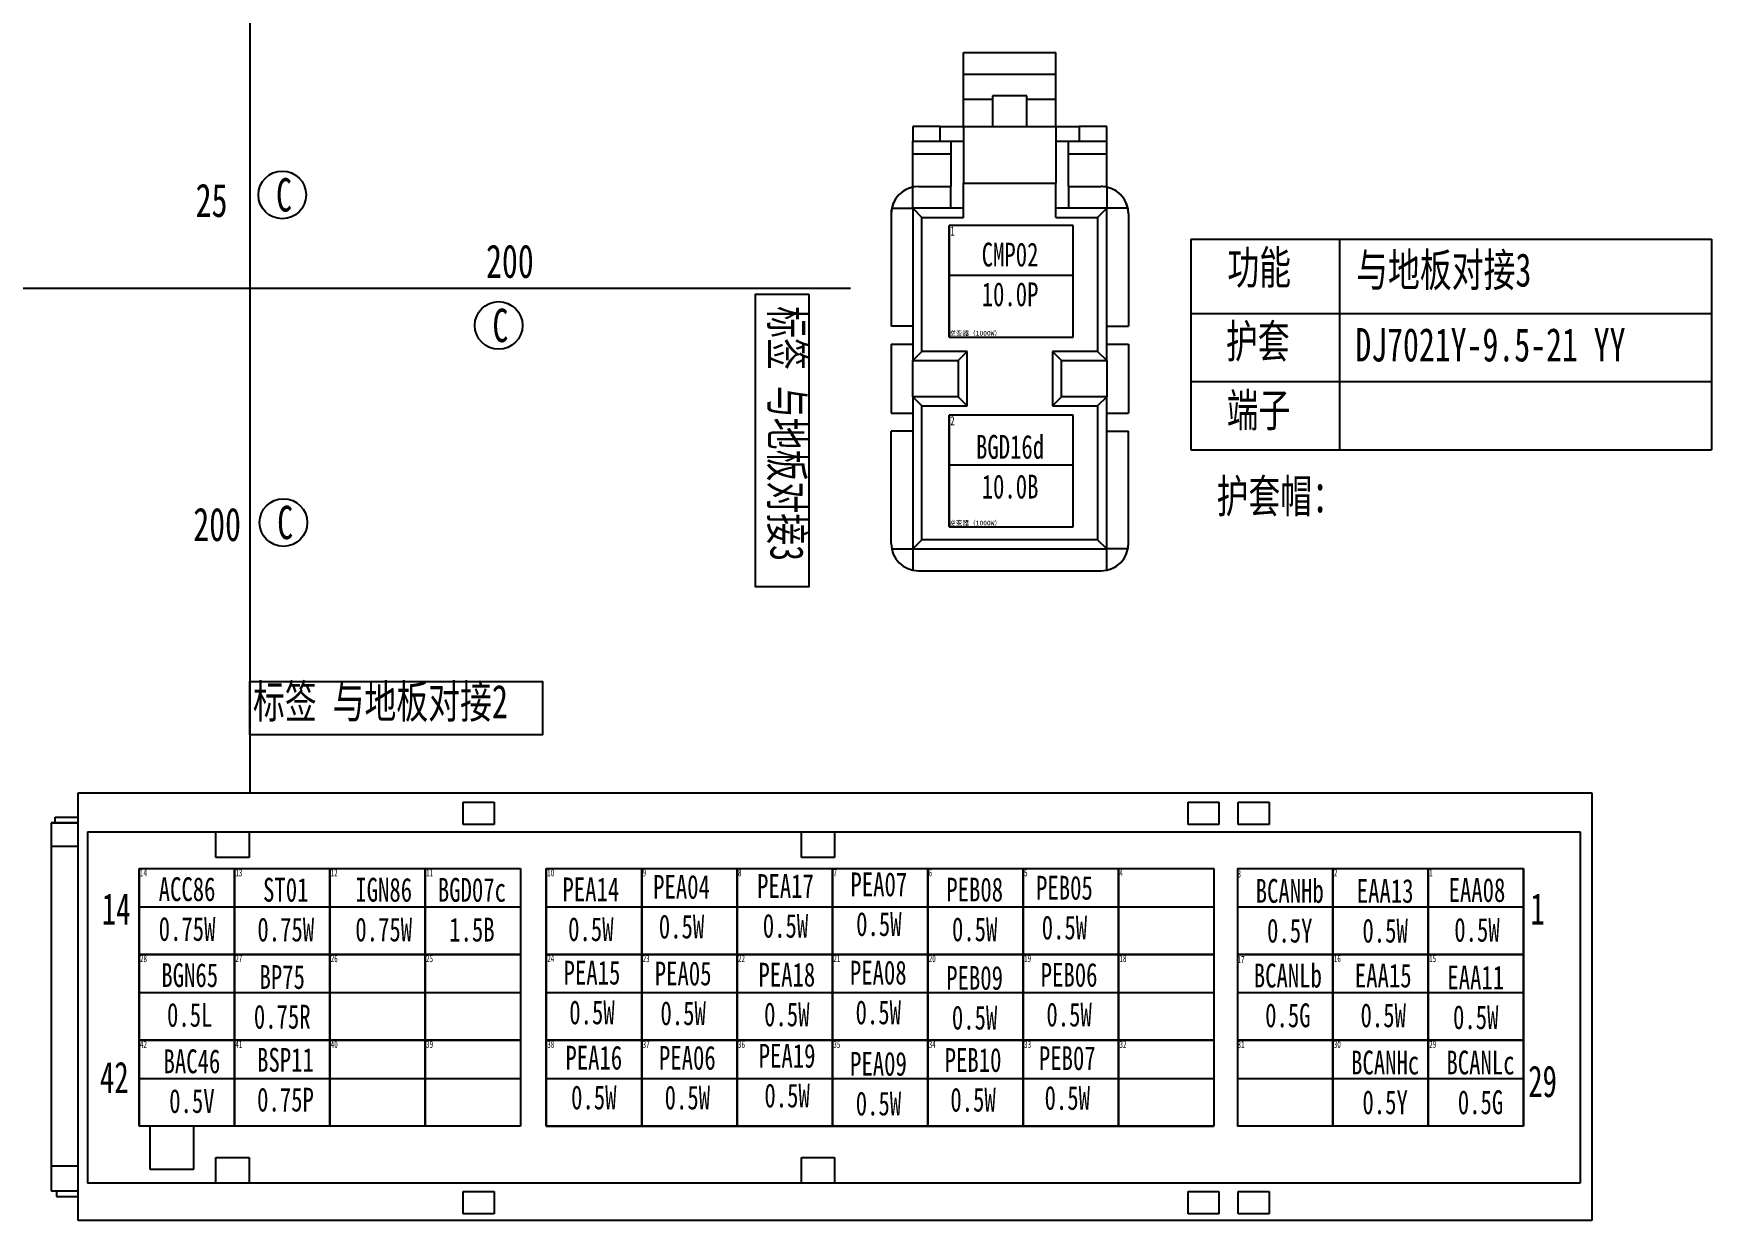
# Model space of a CAD drawing. Header units: millimetres. Extents: x 1543 to 5748, y 1576 to 2417.
# Drawn here: x 4026.6 to 4202.5, y 1726.2 to 1850.7 of the extents above; entities that cross this region are included whole.
import ezdxf

# ---------------------------------------------------------------- set-up
doc = ezdxf.new("R2010")
doc.units = ezdxf.units.MM
doc.layers.get('0').update_dxf_attribs({"lineweight": 25})
doc.layers.add('11文本层', color=255, linetype='Continuous')
doc.layers.add('孔位', color=2, linetype='Continuous')
doc.layers.add('1轮廓实线层', color=7, linetype='Continuous', lineweight=50)
doc.layers.add('_0', color=7, linetype='Continuous', lineweight=25)
doc.styles.add('HZ', font='SimSun.ttf', dxfattribs={"width": 0.67, "height": 4})
doc.styles.get("Standard").update_dxf_attribs({"font": ''})
doc.styles.add('T仿宋_GB2312', font='', dxfattribs={"width": 0.6})
doc.styles.add('仿宋体', font='', dxfattribs={"width": 0.7, "height": 3.5})
doc.styles.add('仿宋体GB2312', font='', dxfattribs={"width": 0.7})
doc.styles.add('标准', font='fangsong.ttf', dxfattribs={"width": 0.7, "height": 3.5})
doc.styles.get('Standard').set_extended_font_data('SimSun')
doc.styles.get('T仿宋_GB2312').set_extended_font_data('宋体')
doc.styles.get('仿宋体').set_extended_font_data('SimSun')
doc.styles.get('仿宋体GB2312').set_extended_font_data('SimSun')

msp = doc.modelspace()

# ---------------------------------------------------------------- linework, layer by layer
at = {"lineweight": -3}
for p, q in [((4124.12, 1846.47), (4124.12, 1848.75)), ((4124.12, 1848.75), (4130.03, 1848.75)), ((4124.12, 1846.47), (4124.12, 1848.75)), ((4124.12, 1848.75), (4130.03, 1848.75)), ((4127.45, 1848.75), (4133.8, 1848.75)), ((4127.45, 1848.75), (4133.8, 1848.75)), ((4133.8, 1846.47), (4133.8, 1848.75)), ((4133.8, 1846.47), (4133.8, 1848.75)), ((4124.12, 1843.85), (4124.12, 1846.47)), ((4124.12, 1846.47), (4130.03, 1846.47)), ((4124.12, 1843.85), (4124.12, 1846.47)), ((4124.12, 1846.47), (4130.03, 1846.47)), ((4127.45, 1846.47), (4133.8, 1846.47)), ((4127.45, 1846.47), (4133.8, 1846.47)), ((4133.8, 1843.85), (4133.8, 1846.47)), ((4133.8, 1843.85), (4133.8, 1846.47)), ((4127.16, 1844.19), (4127.16, 1843.85)), ((4130.03, 1844.19), (4127.16, 1844.19)), ((4127.16, 1844.19), (4127.16, 1840.96)), ((4127.16, 1844.19), (4127.16, 1843.85)), ((4130.03, 1844.19), (4127.16, 1844.19)), ((4127.16, 1844.19), (4127.16, 1840.96)), ((4130.75, 1844.19), (4127.45, 1844.19)), ((4130.75, 1844.19), (4127.45, 1844.19)), ((4130.75, 1840.96), (4130.75, 1844.19)), ((4130.75, 1840.96), (4130.75, 1844.19)), ((4124.12, 1840.96), (4124.12, 1843.85)), ((4124.12, 1843.85), (4127.16, 1843.85)), ((4124.12, 1840.96), (4124.12, 1843.85)), ((4124.12, 1843.85), (4127.16, 1843.85)), ((4130.75, 1843.85), (4133.8, 1843.85)), ((4130.75, 1843.85), (4133.8, 1843.85)), ((4133.8, 1840.96), (4133.8, 1843.85)), ((4133.8, 1840.96), (4133.8, 1843.85)), ((4121.66, 1840.96), (4118.8, 1840.96)), ((4118.8, 1840.96), (4118.8, 1839.44)), ((4118.8, 1840.96), (4118.8, 1839.44)), ((4121.66, 1840.96), (4118.8, 1840.96)), ((4121.66, 1840.96), (4124.12, 1840.96)), ((4121.66, 1839.44), (4121.66, 1840.96)), ((4121.66, 1840.96), (4124.12, 1840.96)), ((4121.66, 1839.44), (4121.66, 1840.96)), ((4124.12, 1840.96), (4124.12, 1835.05)), ((4124.12, 1840.96), (4130.03, 1840.96)), ((4124.12, 1840.96), (4124.12, 1835.05)), ((4124.12, 1840.96), (4130.03, 1840.96)), ((4127.45, 1840.96), (4133.8, 1840.96)), ((4127.45, 1840.96), (4133.8, 1840.96)), ((4133.8, 1840.96), (4133.8, 1835.05)), ((4133.8, 1840.96), (4136.25, 1840.96)), ((4133.8, 1840.96), (4133.8, 1835.05)), ((4133.8, 1840.96), (4136.25, 1840.96)), ((4136.25, 1840.96), (4136.25, 1839.44)), ((4139.12, 1840.96), (4136.25, 1840.96)), ((4136.25, 1840.96), (4136.25, 1839.44)), ((4139.12, 1840.96), (4136.25, 1840.96)), ((4139.12, 1839.44), (4139.12, 1840.96)), ((4139.12, 1839.44), (4139.12, 1840.96)), ((4118.8, 1839.44), (4121.66, 1839.44)), ((4118.8, 1838.1), (4118.8, 1839.44)), ((4118.8, 1838.1), (4118.8, 1839.44)), ((4118.8, 1839.44), (4121.66, 1839.44)), ((4121.66, 1839.44), (4124.12, 1839.44)), ((4121.66, 1839.44), (4124.12, 1839.44)), ((4122.79, 1839.44), (4122.79, 1838.1)), ((4122.79, 1839.44), (4122.79, 1838.1)), ((4133.8, 1839.44), (4136.25, 1839.44)), ((4133.8, 1839.44), (4136.25, 1839.44)), ((4135.13, 1838.1), (4135.13, 1839.44)), ((4135.13, 1838.1), (4135.13, 1839.44)), ((4136.25, 1839.44), (4139.12, 1839.44)), ((4136.25, 1839.44), (4139.12, 1839.44)), ((4139.12, 1838.1), (4139.12, 1839.44)), ((4139.12, 1838.1), (4139.12, 1839.44)), ((4118.8, 1838.1), (4122.79, 1838.1)), ((4118.8, 1834.63), (4118.8, 1838.1)), ((4118.8, 1834.63), (4118.8, 1838.1)), ((4118.8, 1838.1), (4122.79, 1838.1)), ((4122.79, 1838.1), (4122.79, 1834.68)), ((4122.79, 1838.1), (4122.79, 1834.68)), ((4135.13, 1834.68), (4135.13, 1838.1)), ((4135.13, 1838.1), (4139.12, 1838.1)), ((4135.13, 1834.68), (4135.13, 1838.1)), ((4135.13, 1838.1), (4139.12, 1838.1)), ((4139.12, 1834.63), (4139.12, 1838.1)), ((4139.12, 1834.63), (4139.12, 1838.1)), ((4118.8, 1832.4), (4118.8, 1834.63)), ((4118.8, 1832.4), (4118.8, 1834.63)), ((4119.37, 1834.68), (4122.79, 1834.68)), ((4119.37, 1834.68), (4122.79, 1834.68)), ((4122.79, 1832.4), (4122.79, 1834.68)), ((4122.79, 1832.4), (4122.79, 1834.68)), ((4124.12, 1831.45), (4124.12, 1835.05)), ((4124.12, 1835.05), (4130.03, 1835.05)), ((4124.12, 1831.45), (4124.12, 1835.05)), ((4124.12, 1835.05), (4130.03, 1835.05)), ((4127.45, 1835.05), (4133.8, 1835.05)), ((4127.45, 1835.05), (4133.8, 1835.05)), ((4133.8, 1831.45), (4133.8, 1835.05)), ((4133.8, 1831.45), (4133.8, 1835.05)), ((4135.13, 1834.68), (4138.55, 1834.68)), ((4135.13, 1834.68), (4135.13, 1832.4)), ((4135.13, 1834.68), (4138.55, 1834.68)), ((4135.13, 1834.68), (4135.13, 1832.4)), ((4139.12, 1834.63), (4139.12, 1832.4)), ((4139.12, 1834.63), (4139.12, 1832.4)), ((4116.51, 1831.83), (4116.51, 1820.05)), ((4116.51, 1831.83), (4116.51, 1820.05)), ((4116.57, 1832.4), (4118.79, 1832.4)), ((4116.57, 1832.4), (4118.79, 1832.4)), ((4124.12, 1832.4), (4118.8, 1832.4)), ((4118.8, 1832.4), (4118.8, 1816.44)), ((4118.8, 1832.4), (4119.75, 1831.45)), ((4124.12, 1832.4), (4118.8, 1832.4)), ((4118.8, 1832.4), (4118.8, 1816.44)), ((4118.8, 1832.4), (4119.75, 1831.45)), ((4139.12, 1832.4), (4133.8, 1832.4)), ((4139.12, 1832.4), (4133.8, 1832.4)), ((4139.12, 1832.4), (4138.17, 1831.45)), ((4139.12, 1832.4), (4138.17, 1831.45)), ((4139.12, 1816.44), (4139.12, 1832.4)), ((4141.34, 1832.4), (4139.12, 1832.4)), ((4139.12, 1816.44), (4139.12, 1832.4)), ((4141.34, 1832.4), (4139.12, 1832.4)), ((4141.4, 1831.83), (4141.4, 1820.05)), ((4141.4, 1831.83), (4141.4, 1820.05)), ((4119.75, 1831.45), (4124.12, 1831.45)), ((4119.75, 1817.39), (4119.75, 1831.45)), ((4119.75, 1831.45), (4124.12, 1831.45)), ((4119.75, 1817.39), (4119.75, 1831.45)), ((4133.8, 1831.45), (4138.17, 1831.45)), ((4133.8, 1831.45), (4138.17, 1831.45)), ((4138.17, 1831.45), (4138.17, 1817.39)), ((4138.17, 1831.45), (4138.17, 1817.39)), ((4118.8, 1820.05), (4116.51, 1820.05)), ((4118.8, 1820.05), (4116.51, 1820.05)), ((4139.12, 1820.05), (4141.4, 1820.05)), ((4139.12, 1820.05), (4141.4, 1820.05)), ((4116.51, 1818.15), (4118.8, 1818.15)), ((4116.51, 1818.15), (4116.51, 1810.92)), ((4116.51, 1818.15), (4118.8, 1818.15)), ((4116.51, 1818.15), (4116.51, 1810.92)), ((4139.12, 1818.15), (4141.4, 1818.15)), ((4139.12, 1818.15), (4141.4, 1818.15)), ((4141.4, 1818.15), (4141.4, 1810.92)), ((4141.4, 1818.15), (4141.4, 1810.92)), ((4118.8, 1816.44), (4119.75, 1817.39)), ((4118.8, 1816.44), (4119.75, 1817.39)), ((4118.8, 1812.63), (4118.8, 1816.44)), ((4118.8, 1816.44), (4123.55, 1816.44)), ((4118.8, 1812.63), (4118.8, 1816.44)), ((4118.8, 1816.44), (4123.55, 1816.44)), ((4124.5, 1817.39), (4119.75, 1817.39)), ((4124.5, 1817.39), (4119.75, 1817.39)), ((4123.55, 1816.44), (4124.5, 1817.39)), ((4123.55, 1816.44), (4124.5, 1817.39)), ((4123.55, 1816.44), (4123.55, 1812.63)), ((4123.55, 1816.44), (4123.55, 1812.63)), ((4124.5, 1811.68), (4124.5, 1817.39)), ((4124.5, 1811.68), (4124.5, 1817.39)), ((4133.42, 1817.39), (4133.42, 1811.68)), ((4138.17, 1817.39), (4133.42, 1817.39)), ((4134.37, 1816.44), (4133.42, 1817.39)), ((4133.42, 1817.39), (4133.42, 1811.68)), ((4138.17, 1817.39), (4133.42, 1817.39)), ((4134.37, 1816.44), (4133.42, 1817.39)), ((4134.37, 1816.44), (4139.12, 1816.44)), ((4134.37, 1812.63), (4134.37, 1816.44)), ((4134.37, 1816.44), (4139.12, 1816.44)), ((4134.37, 1812.63), (4134.37, 1816.44)), ((4139.12, 1816.44), (4138.17, 1817.39)), ((4139.12, 1816.44), (4138.17, 1817.39)), ((4139.12, 1816.44), (4139.12, 1812.63)), ((4139.12, 1816.44), (4139.12, 1812.63)), ((4118.8, 1812.63), (4118.8, 1796.67)), ((4118.8, 1812.63), (4119.75, 1811.68)), ((4123.55, 1812.63), (4118.8, 1812.63)), ((4118.8, 1812.63), (4118.8, 1796.67)), ((4118.8, 1812.63), (4119.75, 1811.68)), ((4123.55, 1812.63), (4118.8, 1812.63)), ((4123.55, 1812.63), (4124.5, 1811.68)), ((4123.55, 1812.63), (4124.5, 1811.68)), ((4134.37, 1812.63), (4133.42, 1811.68)), ((4134.37, 1812.63), (4133.42, 1811.68)), ((4139.12, 1812.63), (4134.37, 1812.63)), ((4139.12, 1812.63), (4134.37, 1812.63)), ((4139.12, 1812.63), (4138.17, 1811.68)), ((4139.12, 1812.63), (4138.17, 1811.68)), ((4139.12, 1796.67), (4139.12, 1812.63)), ((4139.12, 1796.67), (4139.12, 1812.63)), ((4116.51, 1810.92), (4118.8, 1810.92)), ((4116.51, 1810.92), (4118.8, 1810.92)), ((4119.75, 1797.62), (4119.75, 1811.68)), ((4119.75, 1811.68), (4124.5, 1811.68)), ((4119.75, 1797.62), (4119.75, 1811.68)), ((4119.75, 1811.68), (4124.5, 1811.68)), ((4133.42, 1811.68), (4138.17, 1811.68)), ((4133.42, 1811.68), (4138.17, 1811.68)), ((4138.17, 1811.68), (4138.17, 1797.62)), ((4138.17, 1811.68), (4138.17, 1797.62)), ((4139.12, 1810.92), (4141.4, 1810.92)), ((4139.12, 1810.92), (4141.4, 1810.92)), ((4118.8, 1809.02), (4116.51, 1809.02)), ((4116.51, 1797.24), (4116.51, 1809.02)), ((4118.8, 1809.02), (4116.51, 1809.02)), ((4116.51, 1797.24), (4116.51, 1809.02)), ((4139.12, 1809.02), (4141.4, 1809.02)), ((4139.12, 1809.02), (4141.4, 1809.02)), ((4141.4, 1797.24), (4141.4, 1809.02)), ((4141.4, 1797.24), (4141.4, 1809.02)), ((4116.57, 1796.67), (4118.79, 1796.67)), ((4116.57, 1796.67), (4118.79, 1796.67)), ((4118.8, 1796.67), (4119.75, 1797.62)), ((4118.8, 1796.67), (4119.75, 1797.62)), ((4118.8, 1796.67), (4130.03, 1796.67)), ((4118.8, 1796.67), (4118.8, 1794.44)), ((4118.8, 1796.67), (4130.03, 1796.67)), ((4118.8, 1796.67), (4118.8, 1794.44)), ((4130.03, 1797.62), (4119.75, 1797.62)), ((4130.03, 1797.62), (4119.75, 1797.62)), ((4138.17, 1797.62), (4127.45, 1797.62)), ((4138.17, 1797.62), (4127.45, 1797.62)), ((4127.45, 1796.67), (4139.12, 1796.67)), ((4127.45, 1796.67), (4139.12, 1796.67)), ((4139.12, 1796.67), (4138.17, 1797.62)), ((4139.12, 1796.67), (4138.17, 1797.62)), ((4141.34, 1796.67), (4139.12, 1796.67)), ((4139.12, 1794.44), (4139.12, 1796.67)), ((4141.34, 1796.67), (4139.12, 1796.67)), ((4139.12, 1794.44), (4139.12, 1796.67)), ((4119.37, 1794.39), (4130.03, 1794.39)), ((4119.37, 1794.39), (4130.03, 1794.39)), ((4127.45, 1794.39), (4138.55, 1794.39)), ((4127.45, 1794.39), (4138.55, 1794.39)), ((4071.65, 1767.78), (4071.65, 1770.13)), ((4071.65, 1770.13), (4074.9, 1770.13)), ((4074.9, 1770.13), (4074.9, 1767.78)), ((4147.65, 1767.78), (4147.65, 1770.13)), ((4147.65, 1770.13), (4150.89, 1770.13)), ((4150.89, 1770.13), (4150.89, 1767.78)), ((4152.89, 1767.78), (4152.89, 1770.13)), ((4152.89, 1770.13), (4156.14, 1770.13)), ((4156.14, 1770.13), (4156.14, 1767.78)), ((4028.86, 1768.53), (4031.28, 1768.53)), ((4028.86, 1767.95), (4028.86, 1768.53)), ((4028.45, 1767.95), (4028.45, 1729.35)), ((4028.45, 1767.95), (4031.28, 1767.95)), ((4031.28, 1767.95), (4028.45, 1767.95)), ((4045.71, 1764.3), (4045.71, 1766.99)), ((4049.2, 1766.99), (4049.2, 1764.3)), ((4074.9, 1767.78), (4071.65, 1767.78)), ((4093.24, 1766.99), (4096.73, 1766.99)), ((4107.1, 1764.3), (4107.1, 1766.99)), ((4110.59, 1766.99), (4110.59, 1764.3)), ((4150.89, 1767.78), (4147.65, 1767.78)), ((4156.14, 1767.78), (4152.89, 1767.78)), ((4176.58, 1766.99), (4180.07, 1766.99)), ((4028.45, 1765.49), (4031.28, 1765.49)), ((4049.2, 1764.3), (4045.71, 1764.3)), ((4110.59, 1764.3), (4107.1, 1764.3)), ((4028.45, 1731.97), (4031.28, 1731.97)), ((4045.71, 1730.15), (4045.71, 1732.84)), ((4045.71, 1732.84), (4049.2, 1732.84)), ((4049.2, 1732.84), (4049.2, 1730.15)), ((4107.1, 1730.15), (4107.1, 1732.84)), ((4107.1, 1732.84), (4110.59, 1732.84)), ((4110.59, 1732.84), (4110.59, 1730.15)), ((4096.73, 1730.15), (4093.24, 1730.15)), ((4180.07, 1730.15), (4176.58, 1730.15)), ((4028.45, 1729.35), (4031.28, 1729.35)), ((4028.99, 1729.35), (4028.99, 1728.75)), ((4028.99, 1728.75), (4031.28, 1728.75)), ((4071.65, 1726.95), (4071.65, 1729.3)), ((4071.65, 1729.3), (4074.9, 1729.3)), ((4074.9, 1729.3), (4074.9, 1726.95)), ((4147.65, 1726.95), (4147.65, 1729.3)), ((4147.65, 1729.3), (4150.89, 1729.3)), ((4150.89, 1729.3), (4150.89, 1726.95)), ((4152.89, 1726.95), (4152.89, 1729.3)), ((4152.89, 1729.3), (4156.14, 1729.3)), ((4156.14, 1729.3), (4156.14, 1726.95)), ((4074.9, 1726.95), (4071.65, 1726.95)), ((4150.89, 1726.95), (4147.65, 1726.95)), ((4156.14, 1726.95), (4152.89, 1726.95))]:
    msp.add_line(p, q, dxfattribs=at)
for p, q in [((4135.59, 1830.6), (4122.59, 1830.6)), ((4122.59, 1830.6), (4122.59, 1825.4)), ((4122.59, 1825.4), (4122.59, 1830.6)), ((4135.59, 1825.4), (4135.59, 1830.6)), ((4122.59, 1825.4), (4135.59, 1825.4)), ((4122.59, 1825.4), (4122.59, 1818.9)), ((4122.59, 1818.9), (4122.59, 1825.4)), ((4135.59, 1818.9), (4135.59, 1825.4)), ((4122.59, 1818.9), (4135.59, 1818.9)), ((4135.59, 1810.69), (4122.59, 1810.69)), ((4122.59, 1810.69), (4122.59, 1805.49)), ((4122.59, 1805.49), (4122.59, 1810.69)), ((4135.59, 1805.49), (4135.59, 1810.69)), ((4122.59, 1805.49), (4135.59, 1805.49)), ((4122.59, 1805.49), (4122.59, 1798.99)), ((4122.59, 1798.99), (4122.59, 1805.49)), ((4135.59, 1798.99), (4135.59, 1805.49)), ((4122.59, 1798.99), (4135.59, 1798.99)), ((4031.28, 1726.25), (4031.28, 1771.11)), ((4031.28, 1771.11), (4190, 1771.11)), ((4190, 1771.11), (4190, 1726.25)), ((4032.25, 1766.99), (4032.25, 1730.15)), ((4032.25, 1766.99), (4188.77, 1766.99)), ((4188.77, 1766.99), (4188.77, 1730.15)), ((4037.65, 1754.15), (4037.65, 1763.15)), ((4037.65, 1763.15), (4037.65, 1754.15)), ((4037.65, 1763.15), (4047.65, 1763.15)), ((4037.65, 1763.15), (4037.65, 1754.15)), ((4037.65, 1763.15), (4037.65, 1754.15)), ((4047.65, 1763.15), (4047.65, 1754.15)), ((4047.65, 1763.15), (4047.65, 1754.15)), ((4047.65, 1763.15), (4047.65, 1754.15)), ((4047.65, 1763.15), (4047.65, 1754.15)), ((4047.65, 1763.15), (4057.65, 1763.15)), ((4047.65, 1763.15), (4047.65, 1754.15)), ((4047.65, 1754.15), (4047.65, 1763.15)), ((4057.65, 1763.15), (4057.65, 1754.15)), ((4057.65, 1763.15), (4057.65, 1754.15)), ((4057.65, 1763.15), (4057.65, 1754.15)), ((4057.65, 1763.15), (4057.65, 1754.15)), ((4057.65, 1763.15), (4067.65, 1763.15)), ((4057.65, 1763.15), (4057.65, 1754.15)), ((4057.65, 1754.15), (4057.65, 1763.15)), ((4067.65, 1763.15), (4067.65, 1754.15)), ((4067.65, 1763.15), (4067.65, 1754.15)), ((4067.65, 1763.15), (4067.65, 1754.15)), ((4067.65, 1763.15), (4067.65, 1754.15)), ((4067.65, 1763.15), (4077.65, 1763.15)), ((4067.65, 1763.15), (4067.65, 1754.15)), ((4067.65, 1754.15), (4067.65, 1763.15)), ((4077.65, 1763.15), (4077.65, 1754.15)), ((4077.65, 1763.15), (4077.65, 1754.15)), ((4080.36, 1754.15), (4080.36, 1763.15)), ((4080.36, 1763.15), (4080.36, 1754.15)), ((4080.36, 1763.15), (4090.36, 1763.15)), ((4080.36, 1763.15), (4080.36, 1754.15)), ((4080.36, 1763.15), (4080.36, 1754.15)), ((4080.36, 1763.15), (4080.36, 1754.15)), ((4080.36, 1763.15), (4080.36, 1754.15)), ((4090.36, 1754.15), (4090.36, 1763.15)), ((4090.36, 1763.15), (4090.36, 1754.15)), ((4090.36, 1763.15), (4100.36, 1763.15)), ((4090.36, 1763.15), (4090.36, 1754.15)), ((4090.36, 1763.15), (4090.36, 1754.15)), ((4090.36, 1763.15), (4090.36, 1754.15)), ((4090.36, 1763.15), (4090.36, 1754.15)), ((4090.36, 1763.15), (4090.36, 1754.15)), ((4090.36, 1763.15), (4090.36, 1754.15)), ((4100.36, 1754.15), (4100.36, 1763.15)), ((4100.36, 1763.15), (4100.36, 1754.15)), ((4100.36, 1763.15), (4110.36, 1763.15)), ((4100.36, 1763.15), (4100.36, 1754.15)), ((4100.36, 1763.15), (4100.36, 1754.15)), ((4100.36, 1763.15), (4100.36, 1754.15)), ((4100.36, 1763.15), (4100.36, 1754.15)), ((4100.36, 1763.15), (4100.36, 1754.15)), ((4100.36, 1763.15), (4100.36, 1754.15)), ((4110.36, 1754.15), (4110.36, 1763.15)), ((4110.36, 1763.15), (4110.36, 1754.15)), ((4110.36, 1763.15), (4120.36, 1763.15)), ((4110.36, 1763.15), (4110.36, 1754.15)), ((4110.36, 1763.15), (4110.36, 1754.15)), ((4110.36, 1763.15), (4110.36, 1754.15)), ((4110.36, 1763.15), (4110.36, 1754.15)), ((4110.36, 1763.15), (4110.36, 1754.15)), ((4110.36, 1763.15), (4110.36, 1754.15)), ((4120.36, 1754.15), (4120.36, 1763.15)), ((4120.36, 1763.15), (4120.36, 1754.15)), ((4120.36, 1763.15), (4130.36, 1763.15)), ((4120.36, 1763.15), (4120.36, 1754.15)), ((4120.36, 1763.15), (4120.36, 1754.15)), ((4120.36, 1763.15), (4120.36, 1754.15)), ((4120.36, 1763.15), (4120.36, 1754.15)), ((4120.36, 1763.15), (4120.36, 1754.15)), ((4120.36, 1763.15), (4120.36, 1754.15)), ((4130.36, 1754.15), (4130.36, 1763.15)), ((4130.36, 1763.15), (4130.36, 1754.15)), ((4130.36, 1763.15), (4140.36, 1763.15)), ((4130.36, 1763.15), (4130.36, 1754.15)), ((4130.36, 1763.15), (4130.36, 1754.15)), ((4130.36, 1763.15), (4130.36, 1754.15)), ((4130.36, 1763.15), (4130.36, 1754.15)), ((4130.36, 1763.15), (4130.36, 1754.15)), ((4130.36, 1763.15), (4130.36, 1754.15)), ((4140.36, 1754.15), (4140.36, 1763.15)), ((4140.36, 1763.15), (4140.36, 1754.15)), ((4140.36, 1763.15), (4150.36, 1763.15)), ((4140.36, 1763.15), (4140.36, 1754.15)), ((4140.36, 1763.15), (4140.36, 1754.15)), ((4140.36, 1763.15), (4140.36, 1754.15)), ((4140.36, 1763.15), (4140.36, 1754.15)), ((4140.36, 1763.15), (4140.36, 1754.15)), ((4140.36, 1763.15), (4140.36, 1754.15)), ((4150.36, 1763.15), (4150.36, 1754.15)), ((4150.36, 1763.15), (4150.36, 1754.15)), ((4152.84, 1763.15), (4152.84, 1736.15)), ((4152.84, 1763.15), (4162.84, 1763.15)), ((4162.84, 1754.15), (4162.84, 1763.15)), ((4162.84, 1763.15), (4162.84, 1754.15)), ((4162.84, 1763.15), (4172.84, 1763.15)), ((4162.84, 1763.15), (4162.84, 1754.15)), ((4162.84, 1763.15), (4162.84, 1754.15)), ((4162.84, 1763.15), (4162.84, 1754.15)), ((4162.84, 1763.15), (4162.84, 1754.15)), ((4172.84, 1754.15), (4172.84, 1763.15)), ((4172.84, 1763.15), (4172.84, 1754.15)), ((4172.84, 1763.15), (4182.84, 1763.15)), ((4172.84, 1763.15), (4172.84, 1754.15)), ((4172.84, 1763.15), (4172.84, 1754.15)), ((4172.84, 1763.15), (4172.84, 1754.15)), ((4172.84, 1763.15), (4172.84, 1754.15)), ((4182.84, 1754.15), (4182.84, 1763.15)), ((4182.84, 1763.15), (4182.84, 1754.15)), ((4182.84, 1763.15), (4182.84, 1754.15)), ((4182.84, 1763.15), (4182.84, 1754.15)), ((4182.84, 1763.15), (4182.84, 1754.15)), ((4182.84, 1763.15), (4182.84, 1754.15)), ((4037.65, 1759.15), (4047.65, 1759.15)), ((4047.65, 1759.15), (4057.65, 1759.15)), ((4057.65, 1759.15), (4067.65, 1759.15)), ((4067.65, 1759.15), (4077.65, 1759.15)), ((4080.36, 1759.15), (4090.36, 1759.15)), ((4090.36, 1759.15), (4100.36, 1759.15)), ((4100.36, 1759.15), (4110.36, 1759.15)), ((4110.36, 1759.15), (4120.36, 1759.15)), ((4120.36, 1759.15), (4130.36, 1759.15)), ((4130.36, 1759.15), (4140.36, 1759.15)), ((4140.36, 1759.15), (4150.36, 1759.15)), ((4152.84, 1759.15), (4162.84, 1759.15)), ((4162.84, 1759.15), (4172.84, 1759.15)), ((4172.84, 1759.15), (4182.84, 1759.15)), ((4047.65, 1754.15), (4037.65, 1754.15)), ((4037.65, 1745.15), (4037.65, 1754.15)), ((4037.65, 1754.15), (4037.65, 1745.15)), ((4037.65, 1754.15), (4047.65, 1754.15)), ((4037.65, 1754.15), (4037.65, 1745.15)), ((4037.65, 1754.15), (4037.65, 1745.15)), ((4057.65, 1754.15), (4047.65, 1754.15)), ((4047.65, 1754.15), (4047.65, 1745.15)), ((4047.65, 1754.15), (4047.65, 1745.15)), ((4047.65, 1754.15), (4047.65, 1745.15)), ((4047.65, 1754.15), (4047.65, 1745.15)), ((4047.65, 1754.15), (4057.65, 1754.15)), ((4047.65, 1754.15), (4047.65, 1745.15)), ((4047.65, 1745.15), (4047.65, 1754.15)), ((4067.65, 1754.15), (4057.65, 1754.15)), ((4057.65, 1754.15), (4057.65, 1745.15)), ((4057.65, 1754.15), (4057.65, 1745.15)), ((4057.65, 1754.15), (4057.65, 1745.15)), ((4057.65, 1754.15), (4057.65, 1745.15)), ((4057.65, 1754.15), (4067.65, 1754.15)), ((4057.65, 1754.15), (4057.65, 1745.15)), ((4057.65, 1745.15), (4057.65, 1754.15)), ((4077.65, 1754.15), (4067.65, 1754.15)), ((4067.65, 1754.15), (4067.65, 1745.15)), ((4067.65, 1754.15), (4067.65, 1745.15)), ((4067.65, 1754.15), (4067.65, 1745.15)), ((4067.65, 1754.15), (4067.65, 1745.15)), ((4067.65, 1754.15), (4077.65, 1754.15)), ((4067.65, 1754.15), (4067.65, 1745.15)), ((4067.65, 1745.15), (4067.65, 1754.15)), ((4077.65, 1754.15), (4077.65, 1745.15)), ((4077.65, 1754.15), (4077.65, 1745.15)), ((4080.36, 1754.15), (4080.36, 1745.15)), ((4080.36, 1754.15), (4080.36, 1745.15)), ((4080.36, 1754.15), (4080.36, 1745.15)), ((4080.36, 1754.15), (4080.36, 1745.15)), ((4080.36, 1754.15), (4090.36, 1754.15)), ((4080.36, 1754.15), (4080.36, 1745.15)), ((4080.36, 1745.15), (4080.36, 1754.15)), ((4080.36, 1754.15), (4090.36, 1754.15)), ((4090.36, 1754.15), (4080.36, 1754.15)), ((4090.36, 1754.15), (4090.36, 1745.15)), ((4090.36, 1754.15), (4090.36, 1745.15)), ((4090.36, 1754.15), (4090.36, 1745.15)), ((4090.36, 1754.15), (4090.36, 1745.15)), ((4090.36, 1754.15), (4090.36, 1745.15)), ((4090.36, 1754.15), (4090.36, 1745.15)), ((4090.36, 1754.15), (4100.36, 1754.15)), ((4090.36, 1754.15), (4090.36, 1745.15)), ((4090.36, 1745.15), (4090.36, 1754.15)), ((4090.36, 1754.15), (4100.36, 1754.15)), ((4100.36, 1754.15), (4090.36, 1754.15)), ((4100.36, 1754.15), (4100.36, 1745.15)), ((4100.36, 1754.15), (4100.36, 1745.15)), ((4100.36, 1754.15), (4100.36, 1745.15)), ((4100.36, 1754.15), (4100.36, 1745.15)), ((4100.36, 1754.15), (4100.36, 1745.15)), ((4100.36, 1754.15), (4100.36, 1745.15)), ((4100.36, 1754.15), (4110.36, 1754.15)), ((4100.36, 1754.15), (4100.36, 1745.15)), ((4100.36, 1745.15), (4100.36, 1754.15)), ((4100.36, 1754.15), (4110.36, 1754.15)), ((4110.36, 1754.15), (4100.36, 1754.15)), ((4110.36, 1754.15), (4110.36, 1745.15)), ((4110.36, 1754.15), (4110.36, 1745.15)), ((4110.36, 1754.15), (4110.36, 1745.15)), ((4110.36, 1754.15), (4110.36, 1745.15)), ((4110.36, 1754.15), (4110.36, 1745.15)), ((4110.36, 1754.15), (4110.36, 1745.15)), ((4110.36, 1754.15), (4120.36, 1754.15)), ((4110.36, 1754.15), (4110.36, 1745.15)), ((4110.36, 1745.15), (4110.36, 1754.15)), ((4110.36, 1754.15), (4120.36, 1754.15)), ((4120.36, 1754.15), (4110.36, 1754.15)), ((4120.36, 1754.15), (4120.36, 1745.15)), ((4120.36, 1754.15), (4120.36, 1745.15)), ((4120.36, 1754.15), (4120.36, 1745.15)), ((4120.36, 1754.15), (4120.36, 1745.15)), ((4120.36, 1754.15), (4120.36, 1745.15)), ((4120.36, 1754.15), (4120.36, 1745.15)), ((4120.36, 1754.15), (4130.36, 1754.15)), ((4120.36, 1754.15), (4120.36, 1745.15)), ((4120.36, 1745.15), (4120.36, 1754.15)), ((4120.36, 1754.15), (4130.36, 1754.15)), ((4130.36, 1754.15), (4120.36, 1754.15)), ((4130.36, 1754.15), (4130.36, 1745.15)), ((4130.36, 1754.15), (4130.36, 1745.15)), ((4130.36, 1754.15), (4130.36, 1745.15)), ((4130.36, 1754.15), (4130.36, 1745.15)), ((4130.36, 1754.15), (4130.36, 1745.15)), ((4130.36, 1754.15), (4130.36, 1745.15)), ((4130.36, 1754.15), (4140.36, 1754.15)), ((4130.36, 1754.15), (4130.36, 1745.15)), ((4130.36, 1745.15), (4130.36, 1754.15)), ((4130.36, 1754.15), (4140.36, 1754.15)), ((4140.36, 1754.15), (4130.36, 1754.15)), ((4140.36, 1754.15), (4140.36, 1745.15)), ((4140.36, 1754.15), (4140.36, 1745.15)), ((4140.36, 1754.15), (4140.36, 1745.15)), ((4140.36, 1754.15), (4140.36, 1745.15)), ((4140.36, 1754.15), (4140.36, 1745.15)), ((4140.36, 1754.15), (4140.36, 1745.15)), ((4140.36, 1754.15), (4150.36, 1754.15)), ((4140.36, 1754.15), (4140.36, 1745.15)), ((4140.36, 1745.15), (4140.36, 1754.15)), ((4140.36, 1754.15), (4150.36, 1754.15)), ((4150.36, 1754.15), (4140.36, 1754.15)), ((4150.36, 1754.15), (4150.36, 1745.15)), ((4150.36, 1754.15), (4150.36, 1745.15)), ((4152.84, 1754.15), (4162.84, 1754.15)), ((4162.84, 1754.15), (4152.84, 1754.15)), ((4162.84, 1745.15), (4162.84, 1754.15)), ((4162.84, 1754.15), (4162.84, 1745.15)), ((4162.84, 1754.15), (4172.84, 1754.15)), ((4162.84, 1754.15), (4162.84, 1745.15)), ((4162.84, 1754.15), (4162.84, 1745.15)), ((4162.84, 1754.15), (4162.84, 1745.15)), ((4162.84, 1754.15), (4162.84, 1745.15)), ((4172.84, 1754.15), (4162.84, 1754.15)), ((4172.84, 1745.15), (4172.84, 1754.15)), ((4172.84, 1754.15), (4172.84, 1745.15)), ((4172.84, 1754.15), (4182.84, 1754.15)), ((4172.84, 1754.15), (4172.84, 1745.15)), ((4172.84, 1754.15), (4172.84, 1745.15)), ((4172.84, 1754.15), (4172.84, 1745.15)), ((4172.84, 1754.15), (4172.84, 1745.15)), ((4182.84, 1754.15), (4172.84, 1754.15)), ((4182.84, 1745.15), (4182.84, 1754.15)), ((4182.84, 1754.15), (4182.84, 1745.15)), ((4182.84, 1754.15), (4182.84, 1745.15)), ((4182.84, 1754.15), (4182.84, 1745.15)), ((4182.84, 1754.15), (4182.84, 1745.15)), ((4182.84, 1754.15), (4182.84, 1745.15)), ((4037.65, 1750.15), (4047.65, 1750.15)), ((4047.65, 1750.15), (4057.65, 1750.15)), ((4057.65, 1750.15), (4067.65, 1750.15)), ((4067.65, 1750.15), (4077.65, 1750.15)), ((4080.36, 1750.15), (4090.36, 1750.15)), ((4090.36, 1750.15), (4100.36, 1750.15)), ((4100.36, 1750.15), (4110.36, 1750.15)), ((4110.36, 1750.15), (4120.36, 1750.15)), ((4120.36, 1750.15), (4130.36, 1750.15)), ((4130.36, 1750.15), (4140.36, 1750.15)), ((4140.36, 1750.15), (4150.36, 1750.15)), ((4152.84, 1750.15), (4162.84, 1750.15)), ((4162.84, 1750.15), (4172.84, 1750.15)), ((4172.84, 1750.15), (4182.84, 1750.15)), ((4047.65, 1745.15), (4037.65, 1745.15)), ((4037.65, 1745.15), (4037.65, 1736.15)), ((4037.65, 1745.15), (4037.65, 1736.15)), ((4037.65, 1745.15), (4047.65, 1745.15)), ((4037.65, 1745.15), (4037.65, 1736.15)), ((4037.65, 1736.15), (4037.65, 1745.15)), ((4057.65, 1745.15), (4047.65, 1745.15)), ((4047.65, 1736.15), (4047.65, 1745.15)), ((4047.65, 1745.15), (4047.65, 1736.15)), ((4047.65, 1745.15), (4057.65, 1745.15)), ((4047.65, 1745.15), (4047.65, 1736.15)), ((4047.65, 1745.15), (4047.65, 1736.15)), ((4047.65, 1745.15), (4047.65, 1736.15)), ((4047.65, 1745.15), (4047.65, 1736.15)), ((4067.65, 1745.15), (4057.65, 1745.15)), ((4057.65, 1736.15), (4057.65, 1745.15)), ((4057.65, 1745.15), (4057.65, 1736.15)), ((4057.65, 1745.15), (4067.65, 1745.15)), ((4057.65, 1745.15), (4057.65, 1736.15)), ((4057.65, 1745.15), (4057.65, 1736.15)), ((4057.65, 1745.15), (4057.65, 1736.15)), ((4057.65, 1745.15), (4057.65, 1736.15)), ((4077.65, 1745.15), (4067.65, 1745.15)), ((4067.65, 1736.15), (4067.65, 1745.15)), ((4067.65, 1745.15), (4067.65, 1736.15)), ((4067.65, 1745.15), (4077.65, 1745.15)), ((4067.65, 1745.15), (4067.65, 1736.15)), ((4067.65, 1745.15), (4067.65, 1736.15)), ((4067.65, 1745.15), (4067.65, 1736.15)), ((4067.65, 1745.15), (4067.65, 1736.15)), ((4077.65, 1745.15), (4077.65, 1736.15)), ((4077.65, 1745.15), (4077.65, 1736.15)), ((4080.36, 1745.15), (4080.36, 1736.15)), ((4080.36, 1745.15), (4080.36, 1736.15)), ((4080.36, 1745.15), (4080.36, 1736.15)), ((4080.36, 1745.15), (4080.36, 1736.15)), ((4080.36, 1745.15), (4090.36, 1745.15)), ((4080.36, 1745.15), (4080.36, 1736.15)), ((4080.36, 1736.15), (4080.36, 1745.15)), ((4090.36, 1745.15), (4080.36, 1745.15)), ((4080.36, 1745.15), (4090.36, 1745.15)), ((4090.36, 1745.15), (4090.36, 1736.15)), ((4090.36, 1745.15), (4090.36, 1736.15)), ((4090.36, 1745.15), (4090.36, 1736.15)), ((4090.36, 1745.15), (4090.36, 1736.15)), ((4090.36, 1745.15), (4090.36, 1736.15)), ((4090.36, 1745.15), (4090.36, 1736.15)), ((4090.36, 1745.15), (4100.36, 1745.15)), ((4090.36, 1745.15), (4090.36, 1736.15)), ((4090.36, 1736.15), (4090.36, 1745.15)), ((4100.36, 1745.15), (4090.36, 1745.15)), ((4090.36, 1745.15), (4100.36, 1745.15)), ((4100.36, 1745.15), (4100.36, 1736.15)), ((4100.36, 1745.15), (4100.36, 1736.15)), ((4100.36, 1745.15), (4100.36, 1736.15)), ((4100.36, 1745.15), (4100.36, 1736.15)), ((4100.36, 1745.15), (4100.36, 1736.15)), ((4100.36, 1745.15), (4100.36, 1736.15)), ((4100.36, 1745.15), (4110.36, 1745.15)), ((4100.36, 1745.15), (4100.36, 1736.15)), ((4100.36, 1736.15), (4100.36, 1745.15)), ((4110.36, 1745.15), (4100.36, 1745.15)), ((4100.36, 1745.15), (4110.36, 1745.15)), ((4110.36, 1745.15), (4110.36, 1736.15)), ((4110.36, 1745.15), (4110.36, 1736.15)), ((4110.36, 1745.15), (4110.36, 1736.15)), ((4110.36, 1745.15), (4110.36, 1736.15)), ((4110.36, 1745.15), (4110.36, 1736.15)), ((4110.36, 1745.15), (4110.36, 1736.15)), ((4110.36, 1745.15), (4120.36, 1745.15)), ((4110.36, 1745.15), (4110.36, 1736.15)), ((4110.36, 1736.15), (4110.36, 1745.15)), ((4120.36, 1745.15), (4110.36, 1745.15)), ((4110.36, 1745.15), (4120.36, 1745.15)), ((4120.36, 1745.15), (4120.36, 1736.15)), ((4120.36, 1745.15), (4120.36, 1736.15)), ((4120.36, 1745.15), (4120.36, 1736.15)), ((4120.36, 1745.15), (4120.36, 1736.15)), ((4120.36, 1745.15), (4120.36, 1736.15)), ((4120.36, 1745.15), (4120.36, 1736.15)), ((4120.36, 1745.15), (4130.36, 1745.15)), ((4120.36, 1745.15), (4120.36, 1736.15)), ((4120.36, 1736.15), (4120.36, 1745.15)), ((4130.36, 1745.15), (4120.36, 1745.15)), ((4120.36, 1745.15), (4130.36, 1745.15)), ((4130.36, 1745.15), (4130.36, 1736.15)), ((4130.36, 1745.15), (4130.36, 1736.15)), ((4130.36, 1745.15), (4130.36, 1736.15)), ((4130.36, 1745.15), (4130.36, 1736.15)), ((4130.36, 1745.15), (4130.36, 1736.15)), ((4130.36, 1745.15), (4130.36, 1736.15)), ((4130.36, 1745.15), (4140.36, 1745.15)), ((4130.36, 1745.15), (4130.36, 1736.15)), ((4130.36, 1736.15), (4130.36, 1745.15)), ((4140.36, 1745.15), (4130.36, 1745.15)), ((4130.36, 1745.15), (4140.36, 1745.15)), ((4140.36, 1745.15), (4140.36, 1736.15)), ((4140.36, 1745.15), (4140.36, 1736.15)), ((4140.36, 1745.15), (4140.36, 1736.15)), ((4140.36, 1745.15), (4140.36, 1736.15)), ((4140.36, 1745.15), (4140.36, 1736.15)), ((4140.36, 1745.15), (4140.36, 1736.15)), ((4140.36, 1745.15), (4150.36, 1745.15)), ((4140.36, 1745.15), (4140.36, 1736.15)), ((4140.36, 1736.15), (4140.36, 1745.15)), ((4150.36, 1745.15), (4140.36, 1745.15)), ((4140.36, 1745.15), (4150.36, 1745.15)), ((4150.36, 1745.15), (4150.36, 1736.15)), ((4150.36, 1745.15), (4150.36, 1736.15)), ((4152.84, 1745.15), (4162.84, 1745.15)), ((4162.84, 1745.15), (4152.84, 1745.15)), ((4162.84, 1745.15), (4162.84, 1736.15)), ((4162.84, 1745.15), (4162.84, 1736.15)), ((4162.84, 1745.15), (4162.84, 1736.15)), ((4162.84, 1745.15), (4162.84, 1736.15)), ((4162.84, 1745.15), (4172.84, 1745.15)), ((4162.84, 1745.15), (4162.84, 1736.15)), ((4162.84, 1736.15), (4162.84, 1745.15)), ((4172.84, 1745.15), (4162.84, 1745.15)), ((4172.84, 1745.15), (4172.84, 1736.15)), ((4172.84, 1745.15), (4172.84, 1736.15)), ((4172.84, 1745.15), (4172.84, 1736.15)), ((4172.84, 1745.15), (4172.84, 1736.15)), ((4172.84, 1745.15), (4182.84, 1745.15)), ((4172.84, 1745.15), (4172.84, 1736.15)), ((4172.84, 1736.15), (4172.84, 1745.15)), ((4182.84, 1745.15), (4172.84, 1745.15)), ((4182.84, 1745.15), (4182.84, 1736.15)), ((4182.84, 1745.15), (4182.84, 1736.15)), ((4182.84, 1745.15), (4182.84, 1736.15)), ((4182.84, 1745.15), (4182.84, 1736.15)), ((4182.84, 1745.15), (4182.84, 1736.15)), ((4182.84, 1736.15), (4182.84, 1745.15)), ((4037.65, 1741.15), (4047.65, 1741.15)), ((4047.65, 1741.15), (4057.65, 1741.15)), ((4057.65, 1741.15), (4067.65, 1741.15)), ((4067.65, 1741.15), (4077.65, 1741.15)), ((4080.36, 1741.15), (4090.36, 1741.15)), ((4090.36, 1741.15), (4100.36, 1741.15)), ((4100.36, 1741.15), (4110.36, 1741.15)), ((4110.36, 1741.15), (4120.36, 1741.15)), ((4120.36, 1741.15), (4130.36, 1741.15)), ((4130.36, 1741.15), (4140.36, 1741.15)), ((4140.36, 1741.15), (4150.36, 1741.15)), ((4152.84, 1741.15), (4162.84, 1741.15)), ((4162.84, 1741.15), (4172.84, 1741.15)), ((4172.84, 1741.15), (4182.84, 1741.15)), ((4047.65, 1736.15), (4037.65, 1736.15)), ((4038.8, 1736.15), (4038.8, 1731.62)), ((4043.4, 1731.62), (4043.4, 1736.15)), ((4057.65, 1736.15), (4047.65, 1736.15)), ((4067.65, 1736.15), (4057.65, 1736.15)), ((4077.65, 1736.15), (4067.65, 1736.15)), ((4090.36, 1736.15), (4080.36, 1736.15)), ((4080.36, 1736.15), (4090.36, 1736.15)), ((4100.36, 1736.15), (4090.36, 1736.15)), ((4090.36, 1736.15), (4100.36, 1736.15)), ((4110.36, 1736.15), (4100.36, 1736.15)), ((4100.36, 1736.15), (4110.36, 1736.15)), ((4120.36, 1736.15), (4110.36, 1736.15)), ((4110.36, 1736.15), (4120.36, 1736.15)), ((4130.36, 1736.15), (4120.36, 1736.15)), ((4120.36, 1736.15), (4130.36, 1736.15)), ((4140.36, 1736.15), (4130.36, 1736.15)), ((4130.36, 1736.15), (4140.36, 1736.15)), ((4150.36, 1736.15), (4140.36, 1736.15)), ((4140.36, 1736.15), (4150.36, 1736.15)), ((4162.84, 1736.15), (4152.84, 1736.15)), ((4172.84, 1736.15), (4162.84, 1736.15)), ((4182.84, 1736.15), (4172.84, 1736.15)), ((4038.8, 1731.62), (4043.4, 1731.62)), ((4188.77, 1730.15), (4032.25, 1730.15)), ((4190, 1726.25), (4031.28, 1726.25))]:
    msp.add_line(p, q)
for centre, start, end in [((4119.37, 1831.83), 90, 179.9996), ((4119.37, 1831.83), 90, 168.4623), ((4138.55, 1831.83), 78.4628, 90), ((4138.55, 1831.83), 0, 89.9997), ((4138.55, 1831.83), 0, 78.4625), ((4119.37, 1831.83), 168.4628, 180), ((4119.37, 1797.24), 180, 269.9999), ((4119.37, 1797.24), 180, 269.9999), ((4138.55, 1797.24), 270, 359.9997), ((4138.55, 1797.24), 270, 348.4625), ((4138.55, 1797.24), 348.4628, 0)]:
    msp.add_arc(centre, 2.85, start, end, dxfattribs=at)
at = {"layer": '11文本层'}
for p, q in [((4147.93, 1829.17), (4147.93, 1821.37)), ((4147.93, 1829.17), (4163.53, 1829.17)), ((4163.53, 1829.17), (4163.53, 1807.07)), ((4163.53, 1829.17), (4202.53, 1829.17)), ((4202.53, 1829.17), (4202.53, 1807.07)), ((4202.53, 1829.17), (4202.53, 1821.37)), ((4147.93, 1821.37), (4202.53, 1821.37)), ((4147.93, 1821.37), (4147.93, 1814.22)), ((4147.93, 1814.22), (4202.53, 1814.22)), ((4147.93, 1814.22), (4147.93, 1807.07)), ((4147.93, 1807.07), (4202.53, 1807.07))]:
    msp.add_line(p, q, dxfattribs=at)
at = {"layer": '1轮廓实线层', "lineweight": -2}
for p, q in [((4049.28, 2010.89), (4049.28, 1771.11)), ((4112.25, 1824), (3992.09, 1824))]:
    msp.add_line(p, q, dxfattribs=at)
for points in [[(4107.89, 1823.38), (4107.89, 1792.69), (4102.29, 1792.69), (4102.29, 1823.38)], [(4049.28, 1782.76), (4079.97, 1782.76), (4079.97, 1777.16), (4049.28, 1777.16)]]:
    msp.add_lwpolyline(points, close=True, dxfattribs=at)
at = {"layer": '_0'}
for centre in [(4052.67, 1833.8), (4075.36, 1820.11), (4052.79, 1799.44)]:
    msp.add_circle(centre, 2.5, dxfattribs=at)

# ---------------------------------------------------------------- texts
at = {"lineweight": 50, "style": 'T仿宋_GB2312', "width": 0.6}
for s, p in [('1', (4122.73, 1829.54)), ('2', (4122.73, 1809.63))]:
    msp.add_text(s, height=0.975, dxfattribs=at).set_placement(p)
at = {"style": 'HZ', "width": 0.67}
for s, height, p in [('14', 3.305, (4033.75, 1757.26)), ('1', 3.3, (4183.54, 1757.28)), ('42', 3.305, (4033.55, 1739.6)), ('29', 3.305, (4183.32, 1739.19))]:
    msp.add_text(s, height=height, dxfattribs=at).set_placement(p)
at = {"char_height": 2.5, "width": 6.2163, "attachment_point": 1, "style": '标准'}
for s, insert in [('\\pxqc;CMP02\\P10.0P', (4125.88, 1828.8)), ('\\pxqc;BGD16d\\P10.0B', (4125.88, 1808.63)), ('\\pxqc;PEA14\\P0.5W', (4081.92, 1762.22)), ('\\pxqc;PEA04\\P0.5W', (4091.43, 1762.49)), ('\\pxqc;PEA17\\P0.5W', (4102.33, 1762.57)), ('\\pxqc;PEA07\\P0.5W', (4112.12, 1762.75)), ('\\pxqc;PEB08\\P0.5W', (4122.17, 1762.2)), ('\\pxqc;PEB05\\P0.5W', (4131.58, 1762.39)), ('\\pxqc;EAA13\\P0.5W', (4165.21, 1762.06)), ('\\pxqc;EAA08\\P0.5W', (4174.84, 1762.15)), ('\\pxqc;PEA15\\P0.5W', (4082.04, 1753.49)), ('\\pxqc;PEA05\\P0.5W', (4091.6, 1753.4)), ('\\pxqc;PEA18\\P0.5W', (4102.47, 1753.28)), ('\\pxqc;PEA08\\P0.5W', (4112.06, 1753.49)), ('\\pxqc;PEB09\\P0.5W', (4122.16, 1752.94)), ('\\pxqc;PEB06\\P0.5W', (4132.07, 1753.26)), ('\\pxqc;EAA15\\P0.5W', (4165.01, 1753.18)), ('\\pxqc;EAA11\\P0.5W', (4174.71, 1752.98)), ('\\pxqc;PEA16\\P0.5W', (4082.23, 1744.57)), ('\\pxqc;PEA06\\P0.5W', (4092.04, 1744.56)), ('\\pxqc;PEA19\\P0.5W', (4102.5, 1744.77)), ('\\pxqc;PEA09\\P0.5W', (4112.08, 1743.93)), ('\\pxqc;PEB10\\P0.5W', (4122, 1744.33)), ('\\pxqc;PEB07\\P0.5W', (4131.88, 1744.52))]:
    msp.add_mtext(s, dxfattribs=dict(at, insert=insert))
at = {"color": 0, "char_height": 2.5, "width": 6.2163, "attachment_point": 1, "style": '标准'}
for s, insert in [('\\pxqc;ACC86\\P0.75W', (4039.58, 1762.24)), ('\\pxqc;ST01\\P0.75W', (4049.93, 1762.18)), ('\\pxqc;IGN86\\P0.75W', (4060.2, 1762.18)), ('\\pxqc;{\\f@FangSong_GB2312|b0|i0|c134|p34;BGD07c\\P1.5B}', (4069.45, 1762.17))]:
    msp.add_mtext(s, dxfattribs=dict(at, insert=insert))
at = {"color": 1, "char_height": 2.5, "width": 6.2163, "attachment_point": 1, "style": '标准'}
for s, insert in [('\\pxqc;BCANHb\\P0.5Y', (4155.21, 1762.06)), ('\\pxqc;BGN65\\P0.5L', (4039.86, 1753.23)), ('\\pxqc;BP75\\P0.75R', (4049.56, 1753.03)), ('\\pxqc;BCANLb\\P0.5G', (4155.01, 1753.18)), ('\\pxqc;BAC46\\P0.5V', (4040.09, 1744.19)), ('\\pxqc;BSP11\\P0.75P', (4049.9, 1744.34)), ('\\pxqc;BCANHc\\P0.5Y', (4165.21, 1744.06)), ('\\pxqc;BCANLc\\P0.5G', (4175.21, 1744.06))]:
    msp.add_mtext(s, dxfattribs=dict(at, insert=insert))
at = {"layer": '11文本层', "style": '标准', "width": 0.7}
for s, p in [('功能', (4151.77, 1824.44)), ('护套', (4151.62, 1816.7)), ('端子', (4151.7, 1809.49))]:
    msp.add_text(s, height=3.5, dxfattribs=at).set_placement(p)
at = {"layer": '11文本层', "char_height": 3.5, "attachment_point": 1, "style": '标准'}
for s, insert, width in [('与地板对接3', (4165.27, 1827.69), 41.519), ('DJ7021Y-9.5-21 YY', (4165.19, 1819.84), 41.519), ('护套帽：', (4150.64, 1803.96), 41.519), ('标签 与地板对接2', (4049.6, 1782.42), 29.0064)]:
    msp.add_mtext(s, dxfattribs=dict(at, insert=insert, width=width))
at = {"layer": '11文本层', "insert": (4107.36, 1822.13), "char_height": 3.5, "width": 27.0608, "attachment_point": 1, "rotation": 270, "style": '标准'}
msp.add_mtext('标签 {\\fFangSong_GB2312|b0|i0|c134|p49;与地板对接3}', dxfattribs=at)
at = {"layer": '_0', "char_height": 3.5, "attachment_point": 1}
for s, insert, width, style in [('C', (4052.02, 1835.56), 2.4249, '仿宋体GB2312'), ('25', (4043.59, 1834.99), 5.9278, '仿宋体'), ('200', (4074.04, 1828.6), 5.9278, '仿宋体'), ('C', (4074.71, 1821.87), 7.013, '仿宋体GB2312'), ('200', (4043.34, 1801), 5.9278, '仿宋体'), ('C', (4052.14, 1801.2), 2.4249, '仿宋体GB2312')]:
    msp.add_mtext(s, dxfattribs=dict(at, insert=insert, width=width, style=style))
at = {"layer": '_0', "lineweight": 0, "char_height": 0.5, "attachment_point": 1}
for insert in [(4122.59, 1819.55), (4122.59, 1799.64)]:
    msp.add_mtext('逆变器（1000W）', dxfattribs=dict(at, insert=insert))
at = {"layer": '孔位', "width": 0.6}
for s, p in [('14', (4037.75, 1762.34)), ('13', (4047.75, 1762.34)), ('12', (4057.75, 1762.34)), ('11', (4067.75, 1762.34)), ('10', (4080.46, 1762.34)), ('9', (4090.46, 1762.34)), ('8', (4100.46, 1762.34)), ('7', (4110.46, 1762.34)), ('6', (4120.46, 1762.34)), ('5', (4130.46, 1762.34)), ('4', (4140.46, 1762.34)), ('3', (4152.84, 1762.22)), ('2', (4162.94, 1762.34)), ('1', (4172.94, 1762.34)), ('28', (4037.75, 1753.34)), ('27', (4047.75, 1753.34)), ('26', (4057.75, 1753.34)), ('25', (4067.75, 1753.34)), ('24', (4080.46, 1753.34)), ('23', (4090.46, 1753.34)), ('22', (4100.46, 1753.34)), ('21', (4110.46, 1753.34)), ('20', (4120.46, 1753.34)), ('19', (4130.46, 1753.34)), ('18', (4140.46, 1753.34)), ('17', (4152.84, 1753.24)), ('16', (4162.94, 1753.34)), ('15', (4172.94, 1753.34)), ('42', (4037.75, 1744.34)), ('41', (4047.75, 1744.34)), ('40', (4057.75, 1744.34)), ('39', (4067.75, 1744.34)), ('38', (4080.46, 1744.34)), ('37', (4090.46, 1744.34)), ('36', (4100.46, 1744.34)), ('35', (4110.46, 1744.34)), ('34', (4120.46, 1744.34)), ('33', (4130.46, 1744.34)), ('32', (4140.46, 1744.34)), ('31', (4152.84, 1744.32)), ('30', (4162.94, 1744.34)), ('29', (4172.94, 1744.34))]:
    msp.add_text(s, height=0.75, dxfattribs=at).set_placement(p)

doc.saveas('drawing.dxf')
